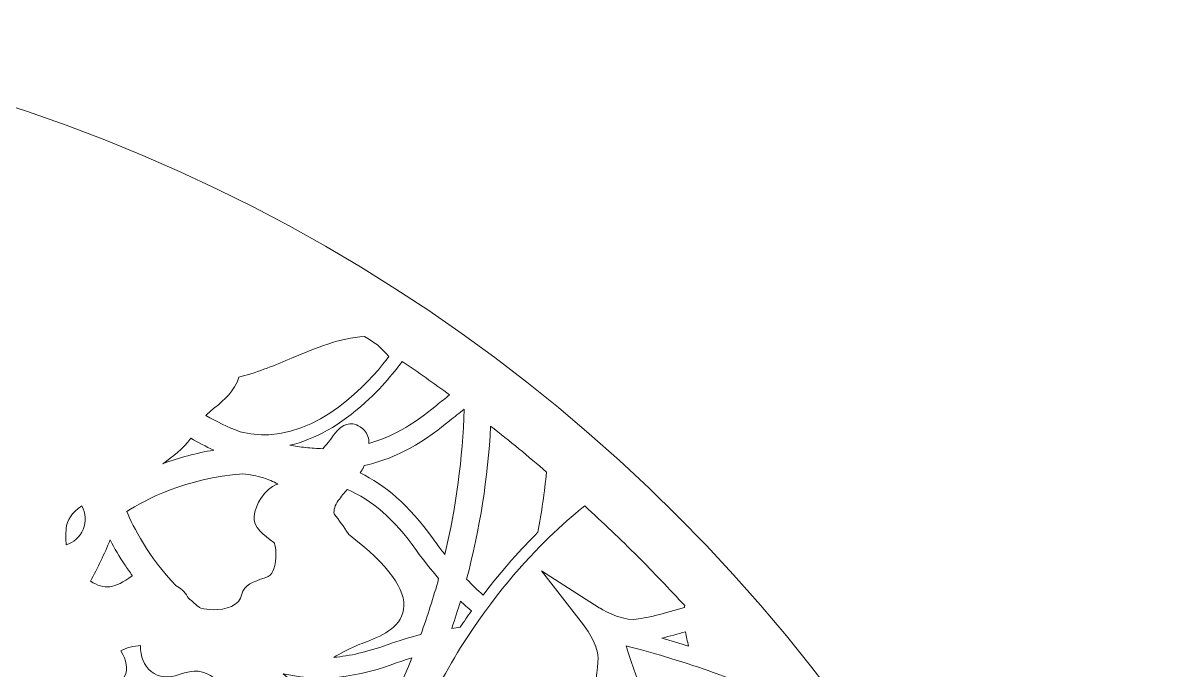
# Model space of a CAD drawing. Header units: millimetres. Extents: x -1844 to 2932, y -490 to 399.
# Drawn here: x 677.3 to 980.4, y 227.9 to 398.6 of the extents above; entities that cross this region are included whole.
import ezdxf

# ---------------------------------------------------------------- set-up
doc = ezdxf.new("R2010")
doc.units = ezdxf.units.MM
doc.header["$MEASUREMENT"] = 0
doc.layers.add('Layer 4', color=7, linetype='Continuous')

msp = doc.modelspace()

# ---------------------------------------------------------------- linework, layer by layer
at = {"layer": 'Layer 4', "lineweight": 0}
for points, knots in [([(535.91, 398.64), (290.42, 398.64), (91.41, 199.63), (91.41, -45.86), (91.41, -291.35), (290.42, -490.36), (535.91, -490.36), (781.4, -490.36), (980.41, -291.35), (980.41, -45.86), (980.41, 199.63), (781.4, 398.64), (535.91, 398.64)], [0, 0, 0, 0, 1, 1, 1, 2, 2, 2, 3, 3, 3, 4, 4, 4, 4]), ([(727.96, 297.13), (730.41, 299.17), (733.16, 301.46), (734.33, 305.2), (734.47, 305.25), (734.65, 305.3), (734.87, 305.35), (739.57, 306.53), (744.05, 308.42), (748.37, 310.24), (754.75, 312.92), (760.81, 315.46), (767.47, 315.93), (768.61, 315.2), (769.75, 314.46), (770.88, 313.72), (772.21, 312.43), (773.25, 311.33), (773.92, 310.59), (770.67, 306.27), (757.89, 290.7), (742.23, 289.98), (739.64, 289.87), (737.09, 290.17), (734.63, 290.76), (731.31, 292.04), (728.29, 293.5), (725.58, 295.04), (726.3, 295.75), (727.12, 296.43), (727.96, 297.13)], [0, 0, 0, 0, 1, 1, 1, 2, 2, 2, 3, 3, 3, 4, 4, 4, 5, 5, 5, 6, 6, 6, 7, 7, 7, 8, 8, 8, 9, 9, 9, 10, 10, 10, 10]), ([(789.94, 300.48), (788.8, 299.62), (787.65, 298.7), (786.5, 297.74), (780.02, 292.32), (774.24, 289.25), (768.66, 287.67), (768.64, 288.98), (768.32, 290.22), (767.47, 291.1), (765.99, 292.67), (764.53, 292.91), (763.57, 292.84), (761.26, 292.66), (759.91, 290.72), (758.92, 289.3), (758.67, 288.95), (758.45, 288.62), (758.28, 288.43), (758.28, 288.43), (757.84, 287.92), (757.84, 287.92), (757.37, 287.37), (756.9, 286.83), (756.44, 286.3), (754.95, 286.35), (753.46, 286.45), (751.95, 286.61), (750.5, 286.76), (749.09, 286.96), (747.72, 287.19), (754.36, 288.73), (761.16, 292.56), (767.66, 298.46), (773, 303.32), (776.49, 308.04), (777.42, 309.35), (781.64, 306.47), (785.82, 303.51), (789.94, 300.48)], [0, 0, 0, 0, 1, 1, 1, 2, 2, 2, 3, 3, 3, 4, 4, 4, 5, 5, 5, 6, 6, 6, 7, 7, 7, 8, 8, 8, 9, 9, 9, 10, 10, 10, 11, 11, 11, 12, 12, 12, 13, 13, 13, 13]), ([(788.68, 258.39), (787.63, 259.71), (786.6, 261.07), (785.59, 262.5), (779.17, 271.58), (772.7, 276.77), (766.34, 279.89), (766.57, 280.26), (766.8, 280.63), (767, 281.03), (767.11, 281.23), (767.24, 281.51), (767.39, 281.87), (774.19, 283.32), (781.61, 286.69), (789.92, 293.65), (791.2, 294.73), (792.5, 295.74), (793.79, 296.71), (793.38, 283.73), (791.67, 270.93), (788.68, 258.39)], [0, 0, 0, 0, 1, 1, 1, 2, 2, 2, 3, 3, 3, 4, 4, 4, 5, 5, 5, 6, 6, 6, 7, 7, 7, 7]), ([(800.78, 292.26), (805.79, 288.33), (810.71, 284.28), (815.54, 280.13), (814.98, 274.8), (814.22, 269.5), (813.26, 264.24), (808.94, 259.96), (803.92, 254.45), (798.77, 247.67), (797.34, 248.97), (795.89, 250.37), (794.43, 251.87), (797.93, 265.07), (800.05, 278.57), (800.78, 292.26)], [0, 0, 0, 0, 1, 1, 1, 2, 2, 2, 3, 3, 3, 4, 4, 4, 5, 5, 5, 5]), ([(721.61, 289.04), (723.59, 287.91), (725.62, 286.87), (727.7, 285.92), (723.08, 285.15), (718.56, 283.95), (714.19, 282.34), (716.89, 284.18), (719.53, 286.22), (721.61, 289.04)], [0, 0, 0, 0, 1, 1, 1, 2, 2, 2, 3, 3, 3, 3]), ([(735.37, 279.65), (737.19, 279.47), (739, 279.13), (740.78, 278.57), (742.11, 278.16), (743.39, 277.63), (744.61, 277.01), (744.52, 276.98), (744.44, 276.94), (744.35, 276.91), (741.23, 275.81), (738.58, 271.53), (738.3, 268.44), (738.04, 265.62), (740.94, 263.44), (743.51, 261.51), (743.51, 261.51), (743.69, 261.38), (743.69, 261.38), (744.07, 260.31), (744.37, 257.02), (743.52, 254.56), (743.27, 253.83), (742.82, 252.9), (742.07, 252.56), (741.91, 252.48), (741.4, 252.31), (740.99, 252.17), (738.42, 251.3), (735.51, 250.31), (735.11, 247.88), (734.61, 244.82), (730.74, 243.77), (727.57, 243.81), (726.33, 243.82), (725.22, 243.99), (724.28, 244.23), (724.05, 244.36), (723.83, 244.49), (723.6, 244.63), (722.59, 245.47), (721.62, 246.32), (720.7, 247.18), (720.13, 248.68), (718.86, 249.52), (717.75, 250.09), (710.34, 257.86), (706.41, 265.68), (704.7, 269.75), (709.39, 272.73), (720.36, 278.57), (735.37, 279.65)], [0, 0, 0, 0, 1, 1, 1, 2, 2, 2, 3, 3, 3, 4, 4, 4, 5, 5, 5, 6, 6, 6, 7, 7, 7, 8, 8, 8, 9, 9, 9, 10, 10, 10, 11, 11, 11, 12, 12, 12, 13, 13, 13, 14, 14, 14, 15, 15, 15, 16, 16, 16, 17, 17, 17, 17]), ([(763.27, 263.76), (763.24, 263.8), (763.22, 263.84), (763.19, 263.88), (761.99, 265.74), (760.73, 267.47), (759.43, 269.08), (759.34, 270.15), (759.62, 271.36), (760.56, 272.65), (761.27, 273.62), (762.08, 274.55), (762.94, 275.54), (762.95, 275.55), (762.96, 275.56), (762.97, 275.57), (769.27, 272.74), (775.2, 267.96), (781.23, 259.42), (783.13, 256.73), (785.09, 254.28), (787.05, 252.05), (785.69, 247.07), (784.11, 242.14), (782.34, 237.26), (779.48, 236.55), (776.5, 235.66), (773.44, 234.55), (768.18, 232.64), (763.56, 231.6), (759.35, 231.24), (761.02, 232.24), (763, 233.27), (765.11, 234.22), (765.79, 234.52), (766.61, 234.83), (767.47, 235.16), (771.5, 236.7), (777.02, 238.8), (777.78, 243.91), (778.55, 249.12), (774.07, 255.27), (763.27, 263.76)], [0, 0, 0, 0, 1, 1, 1, 2, 2, 2, 3, 3, 3, 4, 4, 4, 5, 5, 5, 6, 6, 6, 7, 7, 7, 8, 8, 8, 9, 9, 9, 10, 10, 10, 11, 11, 11, 12, 12, 12, 13, 13, 13, 14, 14, 14, 14]), ([(688.72, 265.22), (688.86, 267.41), (690.19, 269.36), (692.82, 271.18), (693.83, 269.34), (694.04, 267.08), (693.18, 264.99), (692.34, 262.96), (690.67, 261.52), (688.73, 260.9), (688.59, 262.37), (688.63, 263.85), (688.72, 265.22)], [0, 0, 0, 0, 1, 1, 1, 2, 2, 2, 3, 3, 3, 4, 4, 4, 4]), ([(825.61, 271.2), (830.37, 266.85), (835.05, 262.4), (839.61, 257.84), (843.83, 253.62), (847.96, 249.3), (852.01, 244.9), (852, 244.73), (851.99, 244.57), (851.98, 244.4), (846.87, 242.91), (841.71, 241.48), (838.56, 241.27), (834.78, 241.03), (829.49, 244.31), (829.44, 244.34), (829.44, 244.34), (814.24, 254.03), (814.24, 254.03), (814.24, 254.03), (825.31, 239.81), (825.31, 239.81), (825.35, 239.76), (829.1, 234.86), (829.14, 231.09), (829.17, 228.19), (828.29, 223.44), (827.31, 218.67), (820.27, 217.6), (813.9, 214.38), (808.86, 209.33), (802.76, 203.23), (799.31, 195.11), (799.14, 186.46), (798.98, 178.05), (801.94, 170.02), (807.48, 163.77), (804.72, 158.72), (802.07, 154.04), (799.96, 151.64), (797.86, 149.23), (793.25, 147.86), (791.8, 147.47), (791.62, 147.93), (791.32, 148.33), (790.91, 148.62), (790.35, 149.01), (789.65, 149.17), (788.98, 149.03), (788.56, 148.95), (788.13, 148.86), (787.71, 148.76), (786.9, 148.58), (786.13, 148.4), (785.42, 148.34), (783.21, 148.16), (781.7, 146.73), (780.48, 145.59), (780.1, 145.23), (779.79, 144.95), (779.53, 144.73), (779.53, 144.73), (777.45, 144.27), (777.45, 144.27), (776.84, 144.29), (776.25, 144.16), (775.73, 143.89), (775.73, 143.89), (773.67, 143.44), (773.67, 143.44), (773.67, 143.44), (774.89, 143.29), (774.89, 143.29), (774.71, 143.12), (774.55, 142.93), (774.41, 142.72), (773.57, 141.5), (773.59, 139.93), (774.46, 138.73), (774.46, 138.72), (774.48, 138.7), (774.48, 138.7), (778.19, 133.58), (778.63, 129.47), (775.95, 124.95), (775.38, 123.99), (774.78, 123.36), (774.3, 123.25), (773.87, 123.15), (773.29, 123.44), (772.87, 123.7), (771.66, 124.47), (770.72, 125.51), (769.95, 126.74), (769.11, 134.14), (768.71, 141.46), (768.75, 148.66), (769.1, 148.88), (769.45, 149.13), (769.78, 149.41), (772.36, 151.69), (773.15, 155.52), (771.73, 158.94), (771.1, 160.46), (770.32, 161.81), (769.39, 163.02), (770.21, 172.39), (771.78, 181.54), (774.12, 190.43), (778.42, 206.8), (785.31, 222.31), (794.57, 236.51), (802.83, 249.16), (811.49, 258.42), (817.3, 263.96), (820.79, 267.28), (823.7, 269.7), (825.61, 271.2)], [0, 0, 0, 0, 1, 1, 1, 2, 2, 2, 3, 3, 3, 4, 4, 4, 5, 5, 5, 6, 6, 6, 7, 7, 7, 8, 8, 8, 9, 9, 9, 10, 10, 10, 11, 11, 11, 12, 12, 12, 13, 13, 13, 14, 14, 14, 15, 15, 15, 16, 16, 16, 17, 17, 17, 18, 18, 18, 19, 19, 19, 20, 20, 20, 21, 21, 21, 22, 22, 22, 23, 23, 23, 24, 24, 24, 25, 25, 25, 26, 26, 26, 27, 27, 27, 28, 28, 28, 29, 29, 29, 30, 30, 30, 31, 31, 31, 32, 32, 32, 33, 33, 33, 34, 34, 34, 35, 35, 35, 36, 36, 36, 37, 37, 37, 38, 38, 38, 39, 39, 39, 39]), ([(700.33, 262.24), (701.48, 260.01), (702.77, 257.8), (704.2, 255.63), (704.83, 254.68), (705.48, 253.74), (706.15, 252.82), (706.13, 252.81), (706.12, 252.8), (706.1, 252.79), (701.49, 249.27), (698.79, 249.04), (695.12, 251.34), (697.06, 254.87), (698.8, 258.51), (700.33, 262.24)], [0, 0, 0, 0, 1, 1, 1, 2, 2, 2, 3, 3, 3, 4, 4, 4, 5, 5, 5, 5]), ([(790.51, 238.88), (791.32, 241.27), (792.09, 243.68), (792.81, 246.1), (793.79, 245.18), (794.75, 244.31), (795.7, 243.5), (794.71, 242.1), (793.72, 240.66), (792.74, 239.18), (792.01, 239.09), (791.27, 238.99), (790.51, 238.88)], [0, 0, 0, 0, 1, 1, 1, 2, 2, 2, 3, 3, 3, 4, 4, 4, 4]), ([(853.03, 234.19), (850.76, 234.91), (848.41, 235.62), (846, 236.31), (848.03, 236.81), (850.16, 237.4), (852.26, 238), (852.44, 236.72), (852.7, 235.44), (853.03, 234.19)], [0, 0, 0, 0, 1, 1, 1, 2, 2, 2, 3, 3, 3, 3]), ([(703.15, 232.97), (704.32, 233.67), (706.84, 234.33), (708.33, 234.34), (708.26, 231.46), (709.26, 229.02), (711.16, 227.51), (713.12, 225.95), (715.81, 225.65), (718.53, 226.68), (722.43, 228.15), (725.13, 227.87), (727.84, 225.71), (728.6, 225.11), (729.57, 224.78), (730.55, 224.64), (737.12, 214.5), (738.15, 201.07), (738.31, 196.8), (733.04, 195.58), (713.25, 191.86), (700.79, 201.38), (699.25, 202.56), (697.87, 203.91), (696.65, 205.36), (693.44, 210.66), (691.28, 215.87), (689.84, 220.55), (691.66, 221.61), (693.66, 222.26), (695.74, 222.44), (696.02, 222.47), (696.3, 222.49), (696.58, 222.5), (700.51, 222.71), (703.05, 223.97), (704.13, 226.22), (705.07, 228.17), (704.74, 230.43), (703.15, 232.97)], [0, 0, 0, 0, 1, 1, 1, 2, 2, 2, 3, 3, 3, 4, 4, 4, 5, 5, 5, 6, 6, 6, 7, 7, 7, 8, 8, 8, 9, 9, 9, 10, 10, 10, 11, 11, 11, 12, 12, 12, 13, 13, 13, 13]), ([(871.45, 222.25), (874.13, 218.9), (876.76, 215.51), (879.34, 212.09), (876.59, 211.95), (871.89, 211.55), (869.61, 211.34), (869.61, 211.34), (866.92, 211.1), (866.92, 211.1), (866.92, 211.1), (866.78, 208.41), (866.78, 208.41), (866.71, 207.06), (866.38, 200.77), (866.38, 197.97), (864.48, 197.49), (858.33, 195.26), (855.67, 194.28), (855.67, 194.28), (854.83, 193.98), (854.83, 193.98), (846.9, 203.55), (839.32, 225.57), (836.53, 234.26), (841.27, 233.05), (849.14, 230.9), (857.17, 228.11), (862.86, 226.12), (867.63, 224.17), (871.45, 222.25)], [0, 0, 0, 0, 1, 1, 1, 2, 2, 2, 3, 3, 3, 4, 4, 4, 5, 5, 5, 6, 6, 6, 7, 7, 7, 8, 8, 8, 9, 9, 9, 10, 10, 10, 10]), ([(775.25, 229.54), (776.84, 230.11), (778.42, 230.63), (779.98, 231.1), (775.14, 219.06), (769.14, 207.63), (762.02, 196.87), (761.49, 198.45), (760.99, 200.07), (760.53, 201.75), (757.14, 214.15), (751.92, 221.7), (746.04, 226.93), (753.76, 225.07), (763.02, 225.1), (775.25, 229.54)], [0, 0, 0, 0, 1, 1, 1, 2, 2, 2, 3, 3, 3, 4, 4, 4, 5, 5, 5, 5])]:
    msp.add_open_spline(points, degree=3, knots=knots, dxfattribs=at)

doc.saveas('drawing.dxf')
